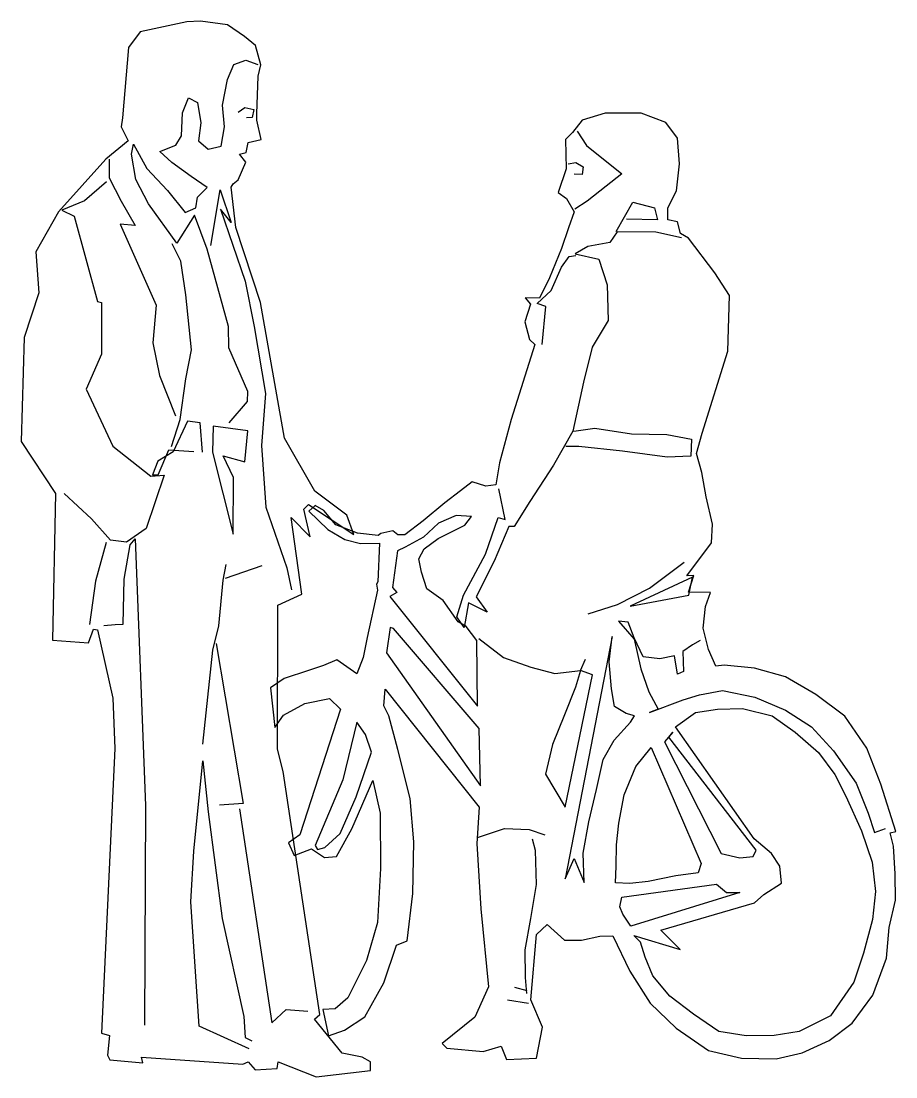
# Model space of a CAD drawing. Header units: metres. Extents: x 24.61 to 26.05, y 22.77 to 24.5.
import ezdxf

# ---------------------------------------------------------------- set-up
doc = ezdxf.new("R2010")
doc.units = ezdxf.units.M
doc.header["$MEASUREMENT"] = 0

# ---------------------------------------------------------------- blocks, each defined once
blk = doc.blocks.new('bici uomo e donna')
for points in [[(-0.279, 1.7883), (-0.3022, 1.7871), (-0.3831, 1.77), (-0.4033, 1.7426), (-0.4135, 1.6212), (-0.4157, 1.6058), (-0.4037, 1.5817), (-0.4424, 1.5499), (-0.5242, 1.4593), (-0.563, 1.3899), (-0.5579, 1.3192), (-0.5834, 1.242), (-0.5885, 1.0626), (-0.5291, 0.9728), (-0.5341, 0.7199), (-0.472, 0.7151), (-0.4633, 0.7391), (-0.4565, 0.7379), (-0.4303, 0.6201), (-0.4265, 0.5327), (-0.4496, 0.0419), (-0.4361, 0.0376), (-0.4396, 0.0036), (-0.4356, -0.0044), (-0.3784, -0.0098), (-0.3809, 0), (-0.2061, -0.0121), (-0.1968, -0.0081), (-0.1848, -0.0215), (-0.1468, -0.0191), (-0.1446, -0.0077), (-0.0795, -0.0338), (0.0148, -0.0229), (0.0148, -0.0081), (0, 0), (-0.0346, 0.0072), (-0.082, 0.0657), (-0.073, 0.074), (-0.1362, 0.4933), (-0.146, 0.532), (-0.1453, 0.7803), (-0.1039, 0.7991), (-0.1224, 0.9316), (-0.0898, 0.8985), (-0.1008, 0.9458), (-0.0924, 0.9538), (-0.0144, 0.902), (-0.0263, 0.9354), (-0.0815, 0.9773), (-0.1338, 1.0688), (-0.1755, 1.3025), (-0.2178, 1.432), (-0.2257, 1.5018), (-0.2223, 1.5074), (-0.2136, 1.5145), (-0.2008, 1.5447), (-0.2116, 1.5586), (-0.2002, 1.5614), (-0.1967, 1.5787), (-0.1739, 1.5839), (-0.1818, 1.6172), (-0.1818, 1.628), (-0.1792, 1.6932), (-0.1745, 1.7127), (-0.1837, 1.7461), (-0.2028, 1.7615), (-0.2324, 1.7817)], [(-0.058, 0.0369), (-0.0305, 0.0467), (0.0048, 0.0698), (0.0377, 0.1287), (0.0592, 0.1938), (0.078, 0.2012), (0.0875, 0.2827), (0.0893, 0.372), (0.0827, 0.4468), (0.0616, 0.5315), (0.0463, 0.5896), (0.0377, 0.6066), (0.0399, 0.6356), (0.2019, 0.4319), (0.198, 0.3692), (0.2048, 0.2562), (0.2181, 0.1215), (0.1945, 0.0693), (0.1384, 0.0237), (0.1461, 0.0157), (0.2091, 0.01), (0.2398, 0.0192), (0.249, -0.004), (0.3012, -0.0014), (0.3112, 0.0523), (0.2912, 0.0993), (0.3011, 0.2121), (0.3197, 0.2293), (0.3496, 0.2021), (0.3789, 0.202), (0.4104, 0.209), (0.433, 0.2096), (0.4622, 0.1489), (0.4969, 0.0933), (0.5419, 0.0505), (0.5981, 0.0118), (0.6549, -0.0017), (0.7148, -0.0028), (0.7596, 0.0079), (0.8063, 0.0291), (0.8456, 0.059), (0.8813, 0.1071), (0.9049, 0.171), (0.9097, 0.2238), (0.9203, 0.271), (0.9198, 0.3164), (0.9171, 0.3646), (0.9113, 0.3872), (0.9212, 0.3899), (0.8955, 0.4712), (0.8709, 0.5337), (0.8331, 0.5885), (0.7831, 0.626), (0.731, 0.6567), (0.677, 0.6714), (0.6251, 0.677), (0.6103, 0.6749), (0.598, 0.7037), (0.5885, 0.7405), (0.5926, 0.7778), (0.6013, 0.8019), (0.5633, 0.8026), (0.5727, 0.8313), (0.5606, 0.8307), (0.6031, 0.8881), (0.605, 0.9199), (0.5937, 0.9675), (0.5861, 1.0095), (0.5772, 1.042), (0.5869, 1.0769), (0.6311, 1.2188), (0.6341, 1.3149), (0.6089, 1.3536), (0.5636, 1.4139), (0.5495, 1.422), (0.5443, 1.4421), (0.5276, 1.4452), (0.5276, 1.4659), (0.5425, 1.4952), (0.5479, 1.5422), (0.5446, 1.586), (0.524, 1.6136), (0.4814, 1.6297), (0.4193, 1.6293), (0.3798, 1.6173), (0.3633, 1.5961), (0.3513, 1.5841), (0.3524, 1.5331), (0.3384, 1.4923), (0.3528, 1.4824), (0.3661, 1.4592), (0.3561, 1.4318), (0.344, 1.3956), (0.3232, 1.345), (0.3064, 1.3099), (0.2817, 1.3106), (0.2909, 1.2997), (0.2809, 1.2692), (0.2889, 1.2386), (0.2981, 1.2302), (0.257, 1.1009), (0.2371, 1.0262), (0.2308, 0.9882), (0.2135, 0.9858), (0.19, 0.9929), (0.1699, 0.9778), (0.1427, 0.9572), (0.1052, 0.9258), (0.0737, 0.9018), (0.0619, 0.9018), (0.0533, 0.9086), (0.0326, 0.9041), (0.0276, 0.9007), (-0.0082, 0.9048), (-0.0455, 0.9188), (-0.0662, 0.9435), (-0.081, 0.9525), (-0.0921, 0.9424), (-0.0591, 0.9111), (-0.0295, 0.8937), (-0.003, 0.8869), (0.0298, 0.8874), (0.0274, 0.8207), (0.0249, 0.8167), (0.0268, 0.8062), (0.0086, 0.7247), (0.0018, 0.6901), (-0.0088, 0.662), (-0.0437, 0.6859), (-0.0668, 0.676), (-0.0922, 0.6675), (-0.1342, 0.6537), (-0.1578, 0.6377), (-0.1505, 0.5694), (-0.1359, 0.5903), (-0.0991, 0.6106), (-0.0565, 0.6195), (-0.0371, 0.6006), (-0.1077, 0.3839), (-0.1272, 0.3701), (-0.1171, 0.3484), (-0.0871, 0.3598), (-0.0649, 0.3446), (-0.0439, 0.3464), (-0.0175, 0.3945), (0.0185, 0.4775), (0.031, 0.4216), (0.0317, 0.3261), (0.0265, 0.2328), (0.0078, 0.1668), (-0.0244, 0.1026), (-0.0464, 0.0835), (-0.0677, 0.0823)], [(-0.2226, 0.9026), (-0.2217, 1.0008), (-0.2395, 1.0382), (-0.2022, 1.0276), (-0.1974, 1.0813), (-0.2573, 1.0895), (-0.258, 1.0444)], [(0.1887, 0.9336), (0.1621, 0.9352), (0.1318, 0.9217), (0.1058, 0.8977), (0.0745, 0.8805), (0.0609, 0.874), (0.0527, 0.8107), (0.0601, 0.8021), (0.0481, 0.7953), (0.1992, 0.6062), (0.198, 0.7195), (0.1795, 0.7434), (0.1656, 0.7514), (0.1401, 0.7883), (0.1117, 0.8084), (0.1028, 0.8372), (0.0977, 0.8603), (0.107, 0.8773), (0.1311, 0.8952), (0.1772, 0.9182)], [(0.4626, 0.7788), (0.5639, 0.7974), (0.5702, 0.8285)], [(0.0485, 0.7418), (0.0419, 0.698), (0.2041, 0.4684), (0.2022, 0.5672), (0.0541, 0.74)], [(0.4318, 0.7263), (0.3505, 0.308), (0.366, 0.3432), (0.3832, 0.3017), (0.3815, 0.3521), (0.3915, 0.4061), (0.4043, 0.462), (0.4159, 0.5142), (0.4351, 0.5472), (0.4633, 0.5786), (0.4701, 0.5894), (0.4559, 0.5935), (0.4356, 0.6056), (0.4307, 0.6362), (0.4262, 0.6828)], [(0.3767, 0.6675), (0.3686, 0.6388), (0.3493, 0.591), (0.3285, 0.5397), (0.3163, 0.4888), (0.3502, 0.4316), (0.3974, 0.6603)], [(0.4691, 0.2101), (0.5491, 0.1861), (0.5158, 0.2195), (0.6775, 0.2664), (0.6936, 0.2812), (0.7236, 0.3003), (0.7209, 0.3299), (0.7064, 0.3519), (0.6765, 0.3773), (0.5408, 0.5704), (0.5755, 0.595), (0.6135, 0.6008), (0.6564, 0.6022), (0.7076, 0.5894), (0.7474, 0.5612), (0.7875, 0.5259), (0.8161, 0.4878), (0.8346, 0.4504), (0.8619, 0.3907), (0.8806, 0.3366), (0.8863, 0.2859), (0.881, 0.2378), (0.8654, 0.18), (0.8486, 0.1297), (0.8083, 0.0718), (0.7541, 0.0447), (0.7109, 0.0374), (0.6627, 0.0369), (0.6154, 0.0445), (0.5717, 0.0745), (0.531, 0.1058), (0.5017, 0.1408), (0.4885, 0.173), (0.4805, 0.1989)], [(-0.009, 0.5786), (-0.0334, 0.4786), (-0.0812, 0.3653), (-0.0772, 0.3585), (-0.0643, 0.3619), (-0.0376, 0.3865), (-0.01, 0.4498), (0.0162, 0.5269), (0.0061, 0.5572)], [(0.5361, 0.5611), (0.5219, 0.5445), (0.6196, 0.3515), (0.6517, 0.344), (0.6749, 0.3467), (0.6802, 0.3572), (0.5293, 0.5525)], [(0.4372, 0.301), (0.4386, 0.3297), (0.439, 0.3665), (0.4431, 0.4038), (0.4525, 0.4532), (0.4727, 0.502), (0.4987, 0.5347), (0.585, 0.3346), (0.5803, 0.3182), (0.5414, 0.3134), (0.4935, 0.3036), (0.462, 0.2997)], [(0.448, 0.2766), (0.6115, 0.2987), (0.6287, 0.2844), (0.6522, 0.2844), (0.4636, 0.2262), (0.4498, 0.2469), (0.4446, 0.2596)]]:
    blk.add_lwpolyline(points, close=True)
for points in [[(-0.2295, 1.095), (-0.1979, 1.1317), (-0.1972, 1.149), (-0.2298, 1.2244), (-0.2303, 1.2612), (-0.2673, 1.3947), (-0.2891, 1.4535), (-0.3198, 1.4048), (-0.3685, 1.4728), (-0.3903, 1.5152), (-0.3982, 1.5585), (-0.3944, 1.5758), (-0.3717, 1.5337), (-0.3357, 1.4962), (-0.3052, 1.4582), (-0.2872, 1.4661), (-0.2838, 1.4847), (-0.2671, 1.5013), (-0.2951, 1.5202), (-0.3284, 1.5444), (-0.3488, 1.563), (-0.3216, 1.5743), (-0.3116, 1.5904), (-0.31, 1.6302), (-0.2994, 1.6561), (-0.284, 1.6478), (-0.2782, 1.6128), (-0.2823, 1.5817), (-0.2657, 1.5674), (-0.2434, 1.5726), (-0.2374, 1.6059), (-0.2408, 1.6433), (-0.232, 1.6875), (-0.2211, 1.7134), (-0.2004, 1.7208), (-0.1797, 1.7133)], [(-0.2139, 1.6309), (-0.2025, 1.6392), (-0.1867, 1.6355), (-0.1898, 1.6219), (-0.1994, 1.6213)], [(0.3711, 1.5985), (0.3871, 1.5738), (0.4484, 1.5248), (0.4212, 1.5036), (0.3884, 1.4777), (0.367, 1.4639)], [(-0.4365, 1.5499), (-0.4366, 1.5178), (-0.416, 1.4776), (-0.3914, 1.4358), (-0.4173, 1.4378), (-0.3556, 1.2983), (-0.361, 1.2328), (-0.3498, 1.1766), (-0.3221, 1.107)], [(0.3558, 1.5417), (0.3691, 1.5445), (0.3817, 1.537), (0.3798, 1.5237), (0.3662, 1.5244)], [(-0.4413, 1.5107), (-0.4793, 1.4781), (-0.518, 1.4621), (-0.4967, 1.4519), (-0.4569, 1.3044), (-0.4495, 1.3028), (-0.4497, 1.2136), (-0.4762, 1.1531), (-0.4304, 1.0548), (-0.3644, 1.003), (-0.3415, 1.0045), (-0.3727, 0.9125), (-0.4067, 0.8891), (-0.4342, 0.8926), (-0.4671, 0.9294), (-0.514, 0.9728)], [(-0.2611, 1.4012), (-0.2451, 1.4972), (-0.2258, 1.4407), (-0.2443, 1.4639), (-0.202, 1.3396), (-0.1861, 1.2611), (-0.1667, 1.1455), (-0.1734, 1.0559), (-0.1662, 0.9494), (-0.13, 0.8446), (-0.1221, 0.8065)], [(0.4383, 1.4254), (0.4671, 1.4756), (0.5045, 1.466), (0.5097, 1.4453), (0.4562, 1.4463)], [(0.551, 1.414), (0.5068, 1.424), (0.4401, 1.4247), (0.4274, 1.4062), (0.3894, 1.3995), (0.368, 1.3869), (0.4088, 1.3776), (0.4232, 1.3334), (0.4246, 1.2716), (0.397, 1.2253), (0.382, 1.1654), (0.3639, 1.0808), (0.3304, 1.0219), (0.2894, 0.9593), (0.2627, 0.9161), (0.2535, 0.9162), (0.228, 0.8563), (0.1969, 0.7949), (0.2157, 0.768), (0.1836, 0.7841), (0.1761, 0.7415), (0.1635, 0.7604), (0.175, 0.7977), (0.2132, 0.8681), (0.2347, 0.9317), (0.2467, 0.9282), (0.236, 0.9811)], [(-0.3288, 1.0539), (-0.3141, 1.1005), (-0.304, 1.1712), (-0.2943, 1.2212), (-0.3043, 1.3161), (-0.3128, 1.3742), (-0.3279, 1.4042)], [(0.3108, 1.2302), (0.3172, 1.2956), (0.3023, 1.3009), (0.3265, 1.3231), (0.3439, 1.3638), (0.3572, 1.3823), (0.3687, 1.3835)], [(-0.2753, 1.0445), (-0.2792, 1.0951), (-0.3015, 1.0977), (-0.3263, 1.0452), (-0.3523, 1.0286), (-0.3616, 1.0052), (-0.3517, 1.0051), (-0.3334, 1.0486), (-0.2902, 1.0457)], [(0.3657, 1.0808), (0.4019, 1.086), (0.4652, 1.0759), (0.526, 1.0749), (0.5686, 1.067), (0.5673, 1.0374), (0.5265, 1.0356), (0.4493, 1.0463), (0.374, 1.0539), (0.3518, 1.054)], [(-0.4457, 0.745), (-0.4259, 0.7471), (-0.4123, 0.7477), (-0.4109, 0.8252), (-0.4005, 0.8845), (-0.3919, 0.8946), (-0.3739, 0.4346), (-0.3755, 0.0556)], [(-0.4419, 0.8886), (-0.4603, 0.8219), (-0.4704, 0.7472)], [(-0.2748, 0.5407), (-0.2577, 0.7025), (-0.2471, 0.7448), (-0.2395, 0.8235), (-0.2347, 0.8507)], [(-0.236, 0.8272), (-0.1727, 0.8487)], [(0.3899, 0.7651), (0.4406, 0.7816), (0.496, 0.8096), (0.556, 0.8548)], [(0.5832, 0.7192), (0.5705, 0.7118), (0.5538, 0.7004), (0.5549, 0.6658), (0.5444, 0.6612), (0.5389, 0.6927), (0.5136, 0.6878), (0.4849, 0.6913), (0.4698, 0.7241), (0.4591, 0.7507), (0.4424, 0.7529), (0.4698, 0.7219), (0.4808, 0.6706), (0.4949, 0.6307), (0.5109, 0.601), (0.4961, 0.5952), (0.5542, 0.617), (0.5823, 0.6256), (0.6222, 0.6329), (0.6778, 0.6216), (0.7308, 0.5992), (0.7756, 0.5704), (0.8138, 0.5289), (0.8528, 0.4729), (0.8734, 0.4213), (0.8841, 0.3882), (0.9033, 0.3946)], [(-0.2518, 0.7139), (-0.2055, 0.4382), (-0.2463, 0.4349)], [(0.2014, 0.7226), (0.2443, 0.6901), (0.2915, 0.6733), (0.3328, 0.6624), (0.3767, 0.6675), (0.3854, 0.6869)], [(-0.1946, 0.0144), (-0.2813, 0.0539), (-0.2955, 0.2683), (-0.2901, 0.3557), (-0.2748, 0.5116), (-0.2658, 0.4236), (-0.2416, 0.2394), (-0.204, 0.0706), (-0.2019, 0.0339), (-0.1905, 0.0283)], [(-0.2117, 0.429), (-0.1558, 0.0597), (-0.1311, 0.0825), (-0.0937, 0.0796)], [(0.1993, 0.3791), (0.246, 0.3951), (0.2886, 0.3934), (0.3154, 0.3841)], [(0.2842, 0.1099), (0.2821, 0.138), (0.2816, 0.1855), (0.291, 0.2396), (0.301, 0.2982), (0.2993, 0.3569), (0.2941, 0.3767)], [(0.2848, 0.1145), (0.2635, 0.1207)], [(0.2872, 0.0926), (0.2508, 0.0988)]]:
    blk.add_lwpolyline(points)

msp = doc.modelspace()

# ---------------------------------------------------------------- block references
at = {"xscale": 0.9502223111903731, "yscale": 0.9502223111899184, "zscale": 0.9502223111898389}
msp.add_blockref('bici uomo e donna', (25.1739, 22.8015), dxfattribs=at)

doc.saveas('drawing.dxf')
